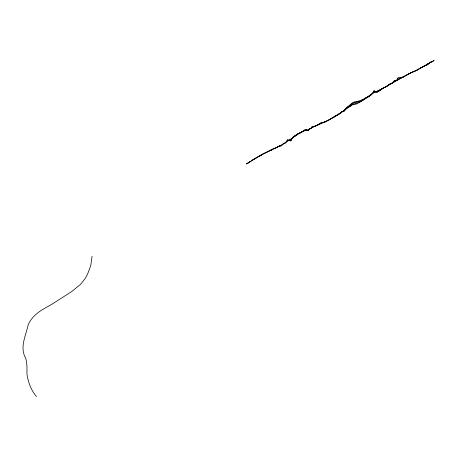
<?xml version="1.0" encoding="UTF-8"?>
<svg xmlns="http://www.w3.org/2000/svg" width="457" height="457" viewBox="0 0 457 457"><rect width="100%" height="100%" fill="white"/><g stroke="black" fill="none" stroke-linecap="round" stroke-linejoin="round"><path stroke-width="0.69" d="M92.051 256.274L90.777 265.574L87.79 273.543A93.148 53.777 0 0 1 84.968 278.787L80.461 284.425L72.36 291.006A54.229 31.31 0 0 1 70.681 292.2L52.589 303.814A117.083 67.596 0 0 1 50.047 305.299L42.621 309.509A61.169 35.315 0 0 0 38.051 312.679A71.092 41.044 0 0 0 36.16 314.222L34.469 315.77A49.219 28.42 0 0 0 32.464 317.929L31.11 319.677A67.51 38.976 0 0 0 29.602 321.985L28.78 323.51A38.417 22.182 0 0 0 28.037 325.321C25.775 335.941 19.542 347.491 25.569 357.911A58.982 34.052 0 0 1 26.169 359.962L26.883 365.223A146.886 84.802 0 0 1 26.969 368.319L26.94 373.043A58.662 33.869 0 0 0 27.157 375.3C28.454 383.04 31.287 390.461 36.417 396.533M344.121 111.217L346.36 107.869L353.112 102.328L354.615 101.82L356.112 102.265L358.362 101.317L359.859 101.962L362.858 99.215L364.36 99.255L370.364 95.57L372.615 93.554L374.1 90.777L375.585 91.948L377.082 92.188C380.035 90.772 382.4 88.075 385.337 87.127C387.924 86.264 389.438 83.591 392.129 83.14L394.34 80.803L396.625 80.461L407.873 74.445M429.603 62.815L428.1 64.277L420.594 67.973M265.38 152.844C258.851 156.185 252.67 159.893 246.609 163.903L262.375 154.272L280.398 145.64L291.635 138.711L299.118 133.33L302.865 131.439L310.36 128.72L314.119 126.566L325.355 121.596M314.119 126.566L329.114 119.854L336.62 115.53L340.374 113.193L351.616 104.047L355.363 102.077L362.864 99.637L366.611 97.604L374.1 92.388L377.842 90.96L385.337 87.013L396.585 80.443L398.076 78.004L400.326 78.038L404.079 76.667L407.867 74.217L418.384 69.504M405.616 75.771C409.306 73.297 413.591 71.715 417.629 69.938M404.868 75.959L404.119 76.65L401.115 77.793L398.116 77.981L396.625 80.461L394.374 80.78L392.089 83.157L389.838 84.002L387.622 85.842M295.376 136.015L299.129 133.324L302.877 131.439L304.379 130.034L305.87 129.782L308.127 130.753L309.606 128.84L311.12 128.171L311.868 126.949C315.181 126.743 318.226 124.755 320.871 122.933L325.373 121.91M432.648 61.427L431.854 61.855C429.409 61.878 428.42 64.957 425.89 65.271M325.355 121.922C330.839 118.34 337.095 115.941 341.893 111.611L343.373 111.651C345.412 110.605 345.595 107.823 347.886 106.967L350.136 106.407L352.381 104.065L356.134 104.185L356.883 103.848L362.892 100.38L365.891 97.535C369.884 97.221 372.289 93.788 374.134 90.697L374.871 91.731L377.116 92.165C380.064 90.749 382.418 88.047 385.371 87.104L386.873 86.276M333.616 117.283L335.872 115.552L338.14 114.667M419.846 68.533L425.141 65.579M432.602 61.449L434.15 60.467L426.598 64.42M248.859 162.703L249.613 162.178M251.864 160.338L252.612 159.819M418.344 69.527L419.886 68.51M269.133 150.896L272.144 149.765L273.64 148.439C276.468 148.691 278.313 145.452 281.146 145.84L283.391 143.801L285.642 142.795L287.887 139.688L288.641 140.373L290.88 140.893C292.291 136.175 295.239 136.003 298.375 133.433L299.878 133.118L302.882 131.456M246.609 163.903L250.362 161.584M329.126 119.843L340.391 113.199L351.633 105.247L362.892 100.329L374.134 92.32L377.876 90.914L385.371 86.99L404.119 76.422M326.121 121.476L328.377 120.305M338.894 114.239L341.87 111.622L343.39 111.639M419.132 68.699L415.339 70.921L411.586 72.412M287.887 140.876L291.629 138.717M419.092 68.721L430.397 62.472M407.833 74.468L411.626 72.389M265.38 152.838L272.892 149.199M257.12 157.277L254.115 158.945M260.878 155.306L261.627 154.894L257.874 156.774M260.124 155.894L258.622 156.602M314.119 126.675C316.358 125.229 318.952 124.87 320.854 122.927L324.619 122.282M265.38 152.895L262.381 154.272M266.882 152.055L267.631 151.695M276.639 147.445L280.392 145.64M269.133 150.781L272.886 149.205L273.64 148.439L275.143 148.199M430.351 62.129L431.854 61.855M275.897 147.868L279.65 145.897L281.141 145.846L283.403 143.795L284.894 143.355L287.899 139.688L288.635 140.368L290.886 140.887C292.291 136.175 295.228 135.997 298.364 133.444C302.066 133.404 304.453 127.697 308.115 130.742L309.618 128.84L311.108 128.189L311.857 126.966L313.365 126.886"/></g></svg>
